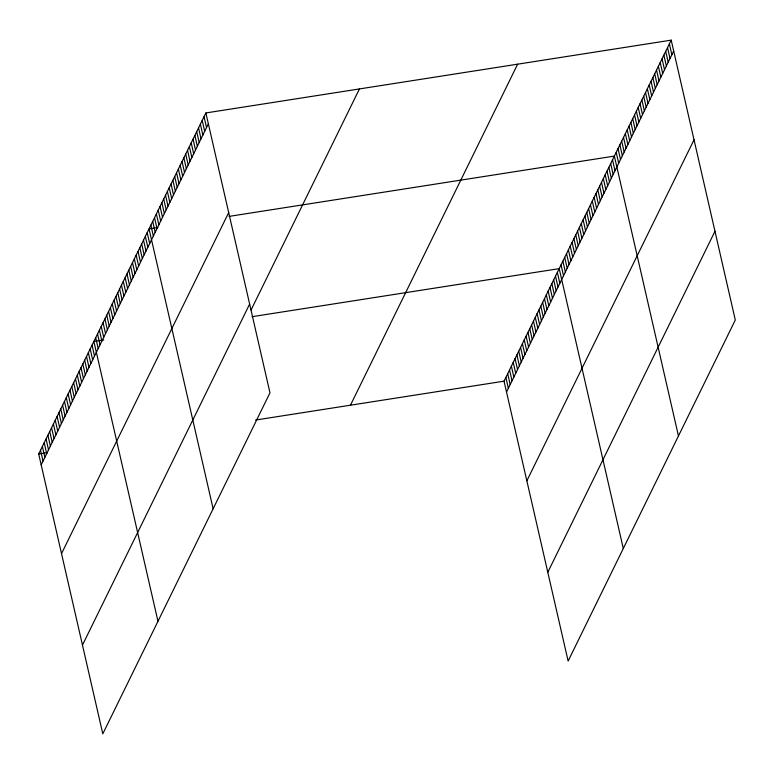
<?xml version="1.0" encoding="UTF-8"?>
<svg xmlns="http://www.w3.org/2000/svg" width="774" height="774" viewBox="0 0 774 774"><rect width="100%" height="100%" fill="white"/><g stroke="black" fill="none" stroke-linecap="round" stroke-linejoin="round"><path stroke-width="1.16" d="M205.874 112.956L269.971 392.824L102.797 733.849L38.7 453.98L205.874 112.956L671.203 40.151L735.3 320.02L568.126 661.044L504.029 381.176L671.203 40.151M41.186 464.855L208.361 123.83M61.523 553.623L228.698 212.598M82.47 645.081L249.644 304.056M251.105 309.919L359.436 88.933M350.467 405.199L517.642 64.174M506.515 392.05L673.69 51.026M526.852 480.818L694.026 139.794M547.799 572.276L714.973 231.252M157.809 227.537L149.034 228.911L213.131 508.779M229.104 216.381L614.363 156.096L678.459 435.965M103.735 339.902L93.867 341.44L157.964 621.309M252.111 316.682L559.196 268.636L623.293 548.505M38.7 453.98L47.475 452.606M255.546 420.05L504.029 381.176M669.365 43.886L671.861 54.761M667.536 47.63L670.023 58.505M665.698 51.365L668.194 62.239M663.869 55.109L666.356 65.984M662.031 58.853L664.527 69.728M660.203 62.588L662.689 73.462M658.364 66.332L660.861 77.207M656.536 70.066L659.022 80.941M654.698 73.811L657.194 84.685M652.869 77.555L655.355 88.43M651.031 81.289L653.527 92.164M649.202 85.034L651.689 95.908M647.364 88.768L649.86 99.643M645.535 92.512L648.022 103.387M643.697 96.257L646.193 107.131M641.869 99.991L644.355 110.866M640.03 103.735L642.526 114.61M638.202 107.47L640.688 118.345M636.363 111.214L638.86 122.089M634.535 114.958L637.021 125.833M632.697 118.693L635.193 129.568M630.868 122.437L633.355 133.312M629.03 126.172L631.526 137.046M627.201 129.916L629.688 140.791M625.363 133.66L627.849 144.535M623.534 137.395L626.021 148.269M621.696 141.139L624.183 152.014M619.868 144.873L622.354 155.748M618.029 148.618L620.516 159.492M616.191 152.352L618.687 163.227M612.524 159.85L615.011 170.725M610.686 163.604L613.172 174.479M608.848 167.348L611.334 178.223M607.01 171.102L609.496 181.977M605.171 174.856L607.658 185.731M603.333 178.601L605.819 189.475M601.485 182.354L603.981 193.229M599.647 186.108L602.143 196.983M597.809 189.862L600.305 200.737M595.97 193.606L598.466 204.481M594.132 197.36L596.628 208.235M592.294 201.114L594.79 211.989M590.456 204.868L592.942 215.743M588.617 208.612L591.104 219.487M586.779 212.366L589.266 223.241M584.941 216.12L587.427 226.995M583.103 219.864L585.589 230.739M581.264 223.618L583.751 234.493M579.426 227.372L581.913 238.247M577.588 231.126L580.074 242.001M575.75 234.87L578.236 245.745M573.902 238.624L576.398 249.499M572.063 242.378L574.56 253.253M570.225 246.132L572.721 257.007M568.387 249.876L570.883 260.751M566.549 253.63L569.045 264.505M564.71 257.384L567.207 268.259M562.872 261.128L565.359 272.013M561.034 264.882L563.52 275.757M557.357 272.39L559.844 283.265M555.519 276.134L558.006 287.009M553.681 279.888L556.167 290.763M551.843 283.642L554.329 294.517M550.004 287.396L552.491 298.271M548.156 291.14L550.653 302.015M546.318 294.894L548.814 305.769M544.48 298.648L546.976 309.523M542.642 302.402L545.138 313.276M540.803 306.146L543.3 317.021M538.965 309.9L541.461 320.775M537.127 313.654L539.613 324.529M535.289 317.398L537.775 328.273M533.45 321.152L535.937 332.027M531.612 324.906L534.099 335.781M529.774 328.66L532.26 339.534M527.936 332.404L530.422 343.279M526.097 336.158L528.584 347.033M524.259 339.912L526.746 350.786M522.411 343.666L524.907 354.54M520.573 347.41L523.069 358.285M518.735 351.164L521.231 362.038M516.897 354.918L519.393 365.792M515.058 358.662L517.554 369.537M513.22 362.416L515.716 373.291M511.382 366.17L513.878 377.044M509.544 369.924L512.03 380.798M507.705 373.668L510.192 384.543M505.867 377.422L508.354 388.296M204.046 116.7L206.532 127.575M202.208 120.434L204.694 131.309M200.379 124.179L202.865 135.053M198.541 127.923L201.027 138.798M196.702 131.657L199.199 142.532M194.874 135.402L197.36 146.276M193.036 139.136L195.532 150.011M191.207 142.88L193.694 153.755M189.369 146.625L191.865 157.499M187.54 150.359L190.027 161.234M185.702 154.103L188.198 164.978M183.873 157.838L186.36 168.713M182.035 161.582L184.531 172.457M180.207 165.326L182.693 176.201M178.368 169.061L180.864 179.936M176.54 172.805L179.026 183.68M174.701 176.54L177.198 187.414M172.873 180.284L175.359 191.159M171.035 184.018L173.531 194.903M169.206 187.763L171.693 198.637M167.368 191.507L169.864 202.382M165.539 195.242L168.026 206.116M163.701 198.986L166.197 209.86M161.872 202.72L164.359 213.595M160.034 206.465L162.53 217.339M158.206 210.209L160.692 221.083M156.367 213.943L158.863 224.818M154.539 217.688L157.025 228.562M152.701 221.422L155.197 232.297M150.872 225.166L153.358 236.041M147.195 232.655L149.692 243.529M145.357 236.409L147.844 247.283M143.519 240.163L146.005 251.037M141.681 243.916L144.167 254.791M139.842 247.661L142.329 258.535M138.004 251.415L140.491 262.289M136.166 255.168L138.652 266.043M134.328 258.913L136.814 269.787M132.489 262.667L134.976 273.541M130.642 266.42L133.138 277.295M128.803 270.174L131.299 281.049M126.965 273.919L129.461 284.793M125.127 277.673L127.623 288.547M123.289 281.426L125.785 292.301M121.45 285.18L123.946 296.055M119.612 288.925L122.099 299.799M117.774 292.678L120.26 303.553M115.936 296.432L118.422 307.307M114.097 300.177L116.584 311.051M112.259 303.93L114.745 314.805M110.421 307.684L112.907 318.559M108.583 311.438L111.069 322.313M106.744 315.182L109.231 326.057M104.906 318.936L107.392 329.811M103.058 322.69L105.554 333.565M101.22 326.444L103.716 337.319M99.382 330.188L101.878 341.063M97.543 333.942L100.04 344.817M95.705 337.696L98.201 348.571M92.029 345.194L94.515 356.069M90.19 348.948L92.677 359.823M88.352 352.702L90.839 363.577M86.514 356.446L89 367.321M84.676 360.2L87.162 371.075M82.837 363.954L85.324 374.829M80.999 367.708L83.486 378.583M79.161 371.452L81.647 382.327M77.313 375.206L79.809 386.081M75.475 378.96L77.971 389.835M73.636 382.714L76.133 393.589M71.798 386.458L74.294 397.333M69.96 390.212L72.456 401.087M68.122 393.966L70.618 404.841M66.283 397.71L68.77 408.585M64.445 401.464L66.932 412.339M62.607 405.218L65.093 416.093M60.769 408.972L63.255 419.847M58.93 412.716L61.417 423.591M57.092 416.47L59.579 427.345M55.254 420.224L57.74 431.099M53.416 423.978L55.902 434.853M51.568 427.722L54.064 438.597M49.73 431.476L52.226 442.351M47.891 435.23L50.387 446.105M46.053 438.974L48.549 449.849M44.215 442.728L46.711 453.603M42.377 446.482L44.873 457.357M40.538 450.236L43.034 461.111"/></g></svg>
